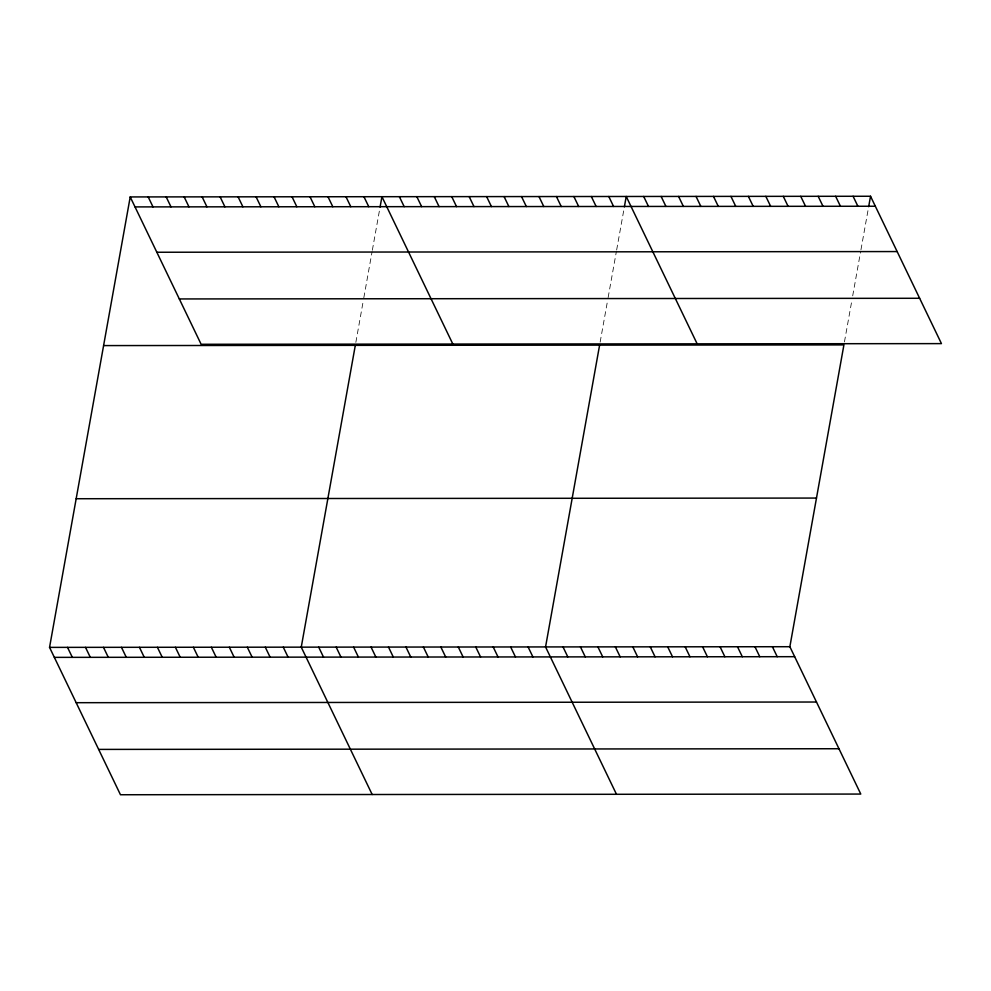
<?xml version="1.0" encoding="UTF-8"?>
<svg xmlns="http://www.w3.org/2000/svg" width="991" height="991" viewBox="0 0 991 991"><rect width="100%" height="100%" fill="white"/><g stroke="black" fill="none" stroke-linecap="round" stroke-linejoin="round"><path stroke-width="0.74" stroke-dasharray="4.96 3.72" d="M355.843 342.378L363.288 300.756M363.821 297.783L372.083 251.702M372.343 250.215L379.801 208.593M600.137 342.155L607.594 300.533M608.127 297.56L616.377 251.479M616.65 249.992L624.107 208.37M844.443 341.932L851.901 300.31M852.694 295.851L860.683 251.256M860.956 249.769L868.401 208.147"/><path stroke-width="1.49" d="M103.597 345.586L843.911 344.905L789.864 646.714L860.783 794.064L120.468 794.745L49.55 647.383L130.217 196.936L870.532 196.255L941.45 343.617L201.136 344.286L130.217 196.936M355.311 345.351L301.252 647.16L372.17 794.509M380.061 207.107L381.931 196.701L452.837 344.05M599.605 345.128L545.558 646.937L616.476 794.287M624.367 206.884L626.225 196.478L697.144 343.827M868.673 206.661L870.532 196.255M135.024 206.908L875.338 206.239M156.838 252.247L897.152 251.565M179.321 298.948L919.636 298.279M76.171 498.733L816.485 498.064M49.55 647.383L789.864 646.714M54.356 657.367L794.658 656.686M76.171 702.693L816.485 702.024M98.642 749.407L838.956 748.738M853.09 196.28L857.884 206.252M835.636 196.292L840.43 206.264M818.182 196.305L822.988 206.289M800.728 196.329L805.534 206.301M783.286 196.342L788.08 206.314M765.832 196.354L770.639 206.326M748.378 196.367L753.185 206.351M730.937 196.391L735.731 206.363M713.483 196.404L718.289 206.376M696.029 196.416L700.835 206.401M678.587 196.441L683.381 206.413M661.133 196.453L665.927 206.425M643.679 196.466L648.486 206.438M608.784 196.503L613.578 206.475M591.33 196.515L596.136 206.487M573.876 196.528L578.682 206.512M556.434 196.54L561.228 206.524M772.41 646.727L777.217 656.711M538.98 196.565L543.786 206.537M754.969 646.751L759.763 656.723M521.526 196.577L526.332 206.549M737.515 646.764L742.309 656.736M504.085 196.59L508.879 206.574M720.061 646.776L724.867 656.76M486.631 196.614L491.425 206.586M702.607 646.789L707.413 656.773M469.177 196.627L473.983 206.599M685.165 646.813L689.959 656.785M451.735 196.639L456.529 206.624M667.711 646.826L672.517 656.798M434.281 196.652L439.075 206.636M650.257 646.838L655.063 656.822M416.827 196.676L421.633 206.648M632.815 646.863L637.609 656.835M399.373 196.689L404.179 206.661M615.361 646.875L620.168 656.847M597.907 646.888L602.714 656.86M363.945 196.726L368.751 206.698M580.466 646.9L585.26 656.884M563.012 646.925L567.806 656.897M345.97 196.738L350.777 206.71M327.996 196.751L332.79 206.735M528.104 646.95L532.91 656.934M310.01 196.775L314.816 206.747M510.662 646.974L515.456 656.946M292.035 196.788L296.829 206.76M493.208 646.987L498.015 656.959M274.049 196.8L278.855 206.785M475.754 646.999L480.561 656.971M256.074 196.825L260.881 206.797M458.313 647.012L463.107 656.996M238.1 196.837L242.894 206.809M440.859 647.036L445.665 657.008M220.113 196.85L224.92 206.834M423.405 647.049L428.211 657.021M202.139 196.875L206.933 206.846M405.963 647.061L410.757 657.045M184.165 196.887L188.959 206.859M388.509 647.086L393.303 657.058M166.178 196.899L170.985 206.871M371.055 647.098L375.862 657.07M148.204 196.912L152.998 206.896M353.601 647.111L358.408 657.083M336.16 647.123L340.954 657.107M318.706 647.148L323.512 657.12M283.277 647.173L288.084 657.157M265.303 647.197L270.097 657.169M247.316 647.21L252.123 657.182M229.342 647.222L234.136 657.206M211.356 647.247L216.162 657.219M193.381 647.259L198.188 657.231M175.407 647.272L180.201 657.256M157.42 647.296L162.227 657.268M139.446 647.309L144.252 657.281M121.472 647.321L126.266 657.293M103.485 647.334L108.292 657.318M85.511 647.358L90.305 657.33M67.524 647.371L72.331 657.343"/></g></svg>
